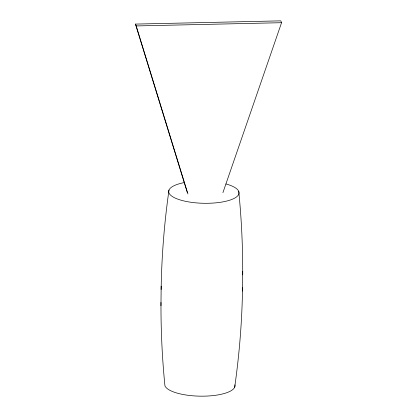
<?xml version="1.0" encoding="UTF-8"?>
<svg xmlns="http://www.w3.org/2000/svg" width="417" height="417" viewBox="0 0 417 417"><rect width="100%" height="100%" fill="white"/><g stroke="black" fill="none" stroke-linecap="round" stroke-linejoin="round"><path stroke-width="0.63" d="M234.901 384.849A35.19 11.108 1.2 0 1 203.46 396.166A35.19 11.108 1.2 0 1 164.939 385.824C162.161 358.104 160.863 330.238 160.983 302.382M161.144 289.518C161.624 256.241 164.308 223.001 168.989 190.053M234.698 387.169C239.379 354.226 242.068 320.986 242.543 287.704M242.71 274.845C242.824 246.984 241.532 219.123 238.748 191.403M160.967 305.75L161.16 286.135M242.532 291.092L242.725 271.477M222.913 192.67L281.558 22.7L280.803 20.85L135.442 24.087L187.363 192.737M135.442 24.087L136.197 25.937L281.558 22.7M136.197 25.937L187.931 193.962M225.972 183.954A35.19 11.108 1.2 0 1 228.902 200.452A35.19 11.108 1.2 0 1 176.787 198.758A35.19 11.108 1.2 0 1 184.205 182.594"/></g></svg>
